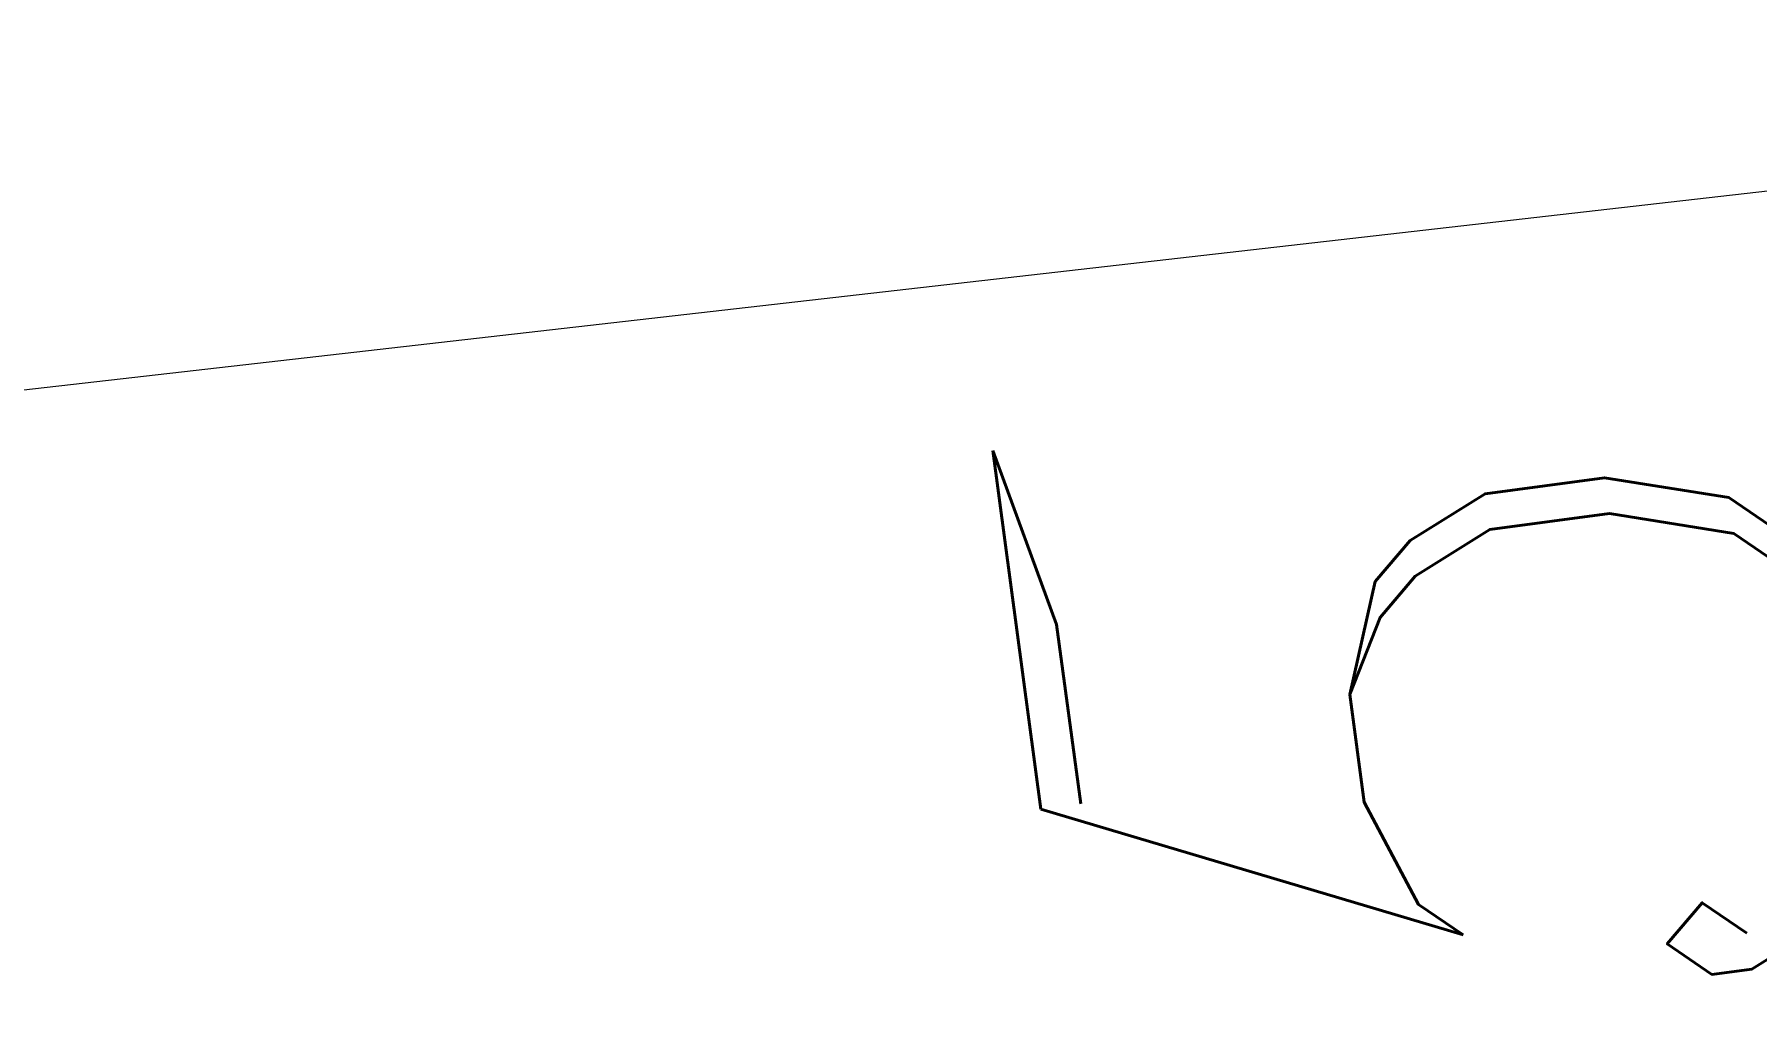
# Model space of a CAD drawing. Extents: x 2081963 to 2085386, y 738291 to 742228.
# Drawn here: x 2082394.37 to 2082408.65, y 741278.57 to 741286.79 of the extents above; entities that cross this region are included whole.
import ezdxf

# ---------------------------------------------------------------- set-up
doc = ezdxf.new("R2010")
doc.units = 0
doc.header["$MEASUREMENT"] = 0
for name, color, linetype, lineweight in [('Prop Dimension', 7, 'Continuous', 13), ('Prop DSN Text', 7, 'Continuous', 30), ('Prop EOT', 3, 'Continuous', 40)]:
    doc.layers.add(name, color=color, linetype=linetype, lineweight=lineweight)
doc.styles.add('Style-ITALICS', font='ITALICS.shx')

msp = doc.modelspace()

# ---------------------------------------------------------------- linework, layer by layer
at = {"layer": 'Prop Dimension', "color": 7, "linetype": 'Continuous', "lineweight": 13, "flags": 128}
msp.add_lwpolyline([(2082327.572, 741276.23), (2082453.507, 741290.605, -0.013801), (2082729.008, 741314.371)], format="xyb", dxfattribs=at)
at = {"layer": 'Prop EOT'}
msp.add_open_spline([(2082332.404, 741233.502), (2082354.426, 741236.518), (2082376.448, 741239.535), (2082398.47, 741242.552), (2082420.499, 741245.57), (2082442.527, 741248.613), (2082464.564, 741251.602), (2082464.564, 741251.602), (2082464.564, 741251.602), (2082464.564, 741251.602), (2082486.683, 741254.598), (2082508.822, 741257.448), (2082530.978, 741260.15), (2082530.979, 741260.15), (2082530.979, 741260.15), (2082530.979, 741260.15), (2082553.143, 741262.849), (2082575.324, 741265.4), (2082597.522, 741267.804), (2082597.522, 741267.804), (2082597.523, 741267.804), (2082597.523, 741267.804), (2082619.728, 741270.205), (2082641.948, 741272.458), (2082664.183, 741274.564), (2082664.183, 741274.564), (2082664.184, 741274.564), (2082664.184, 741274.564), (2082686.426, 741276.666), (2082708.682, 741278.618), (2082730.949, 741280.426)], degree=3, knots=[0, 0, 0, 0, 0.1, 0.1, 0.1, 0.2, 0.2, 0.2, 0.3, 0.3, 0.3, 0.4, 0.4, 0.4, 0.5, 0.5, 0.5, 0.6, 0.6, 0.6, 0.7, 0.7, 0.7, 0.8, 0.8, 0.8, 0.9, 0.9, 0.9, 1, 1, 1, 1], dxfattribs=at)

# ---------------------------------------------------------------- texts
at = {"layer": 'Prop DSN Text', "insert": (2082408.122, 741266.415), "char_height": 7, "attachment_point": 5, "rotation": 97.6476, "line_spacing_factor": 0.9, "style": 'Style-ITALICS'}
msp.add_mtext('+70.75\\P', dxfattribs=at)

doc.saveas('drawing.dxf')
